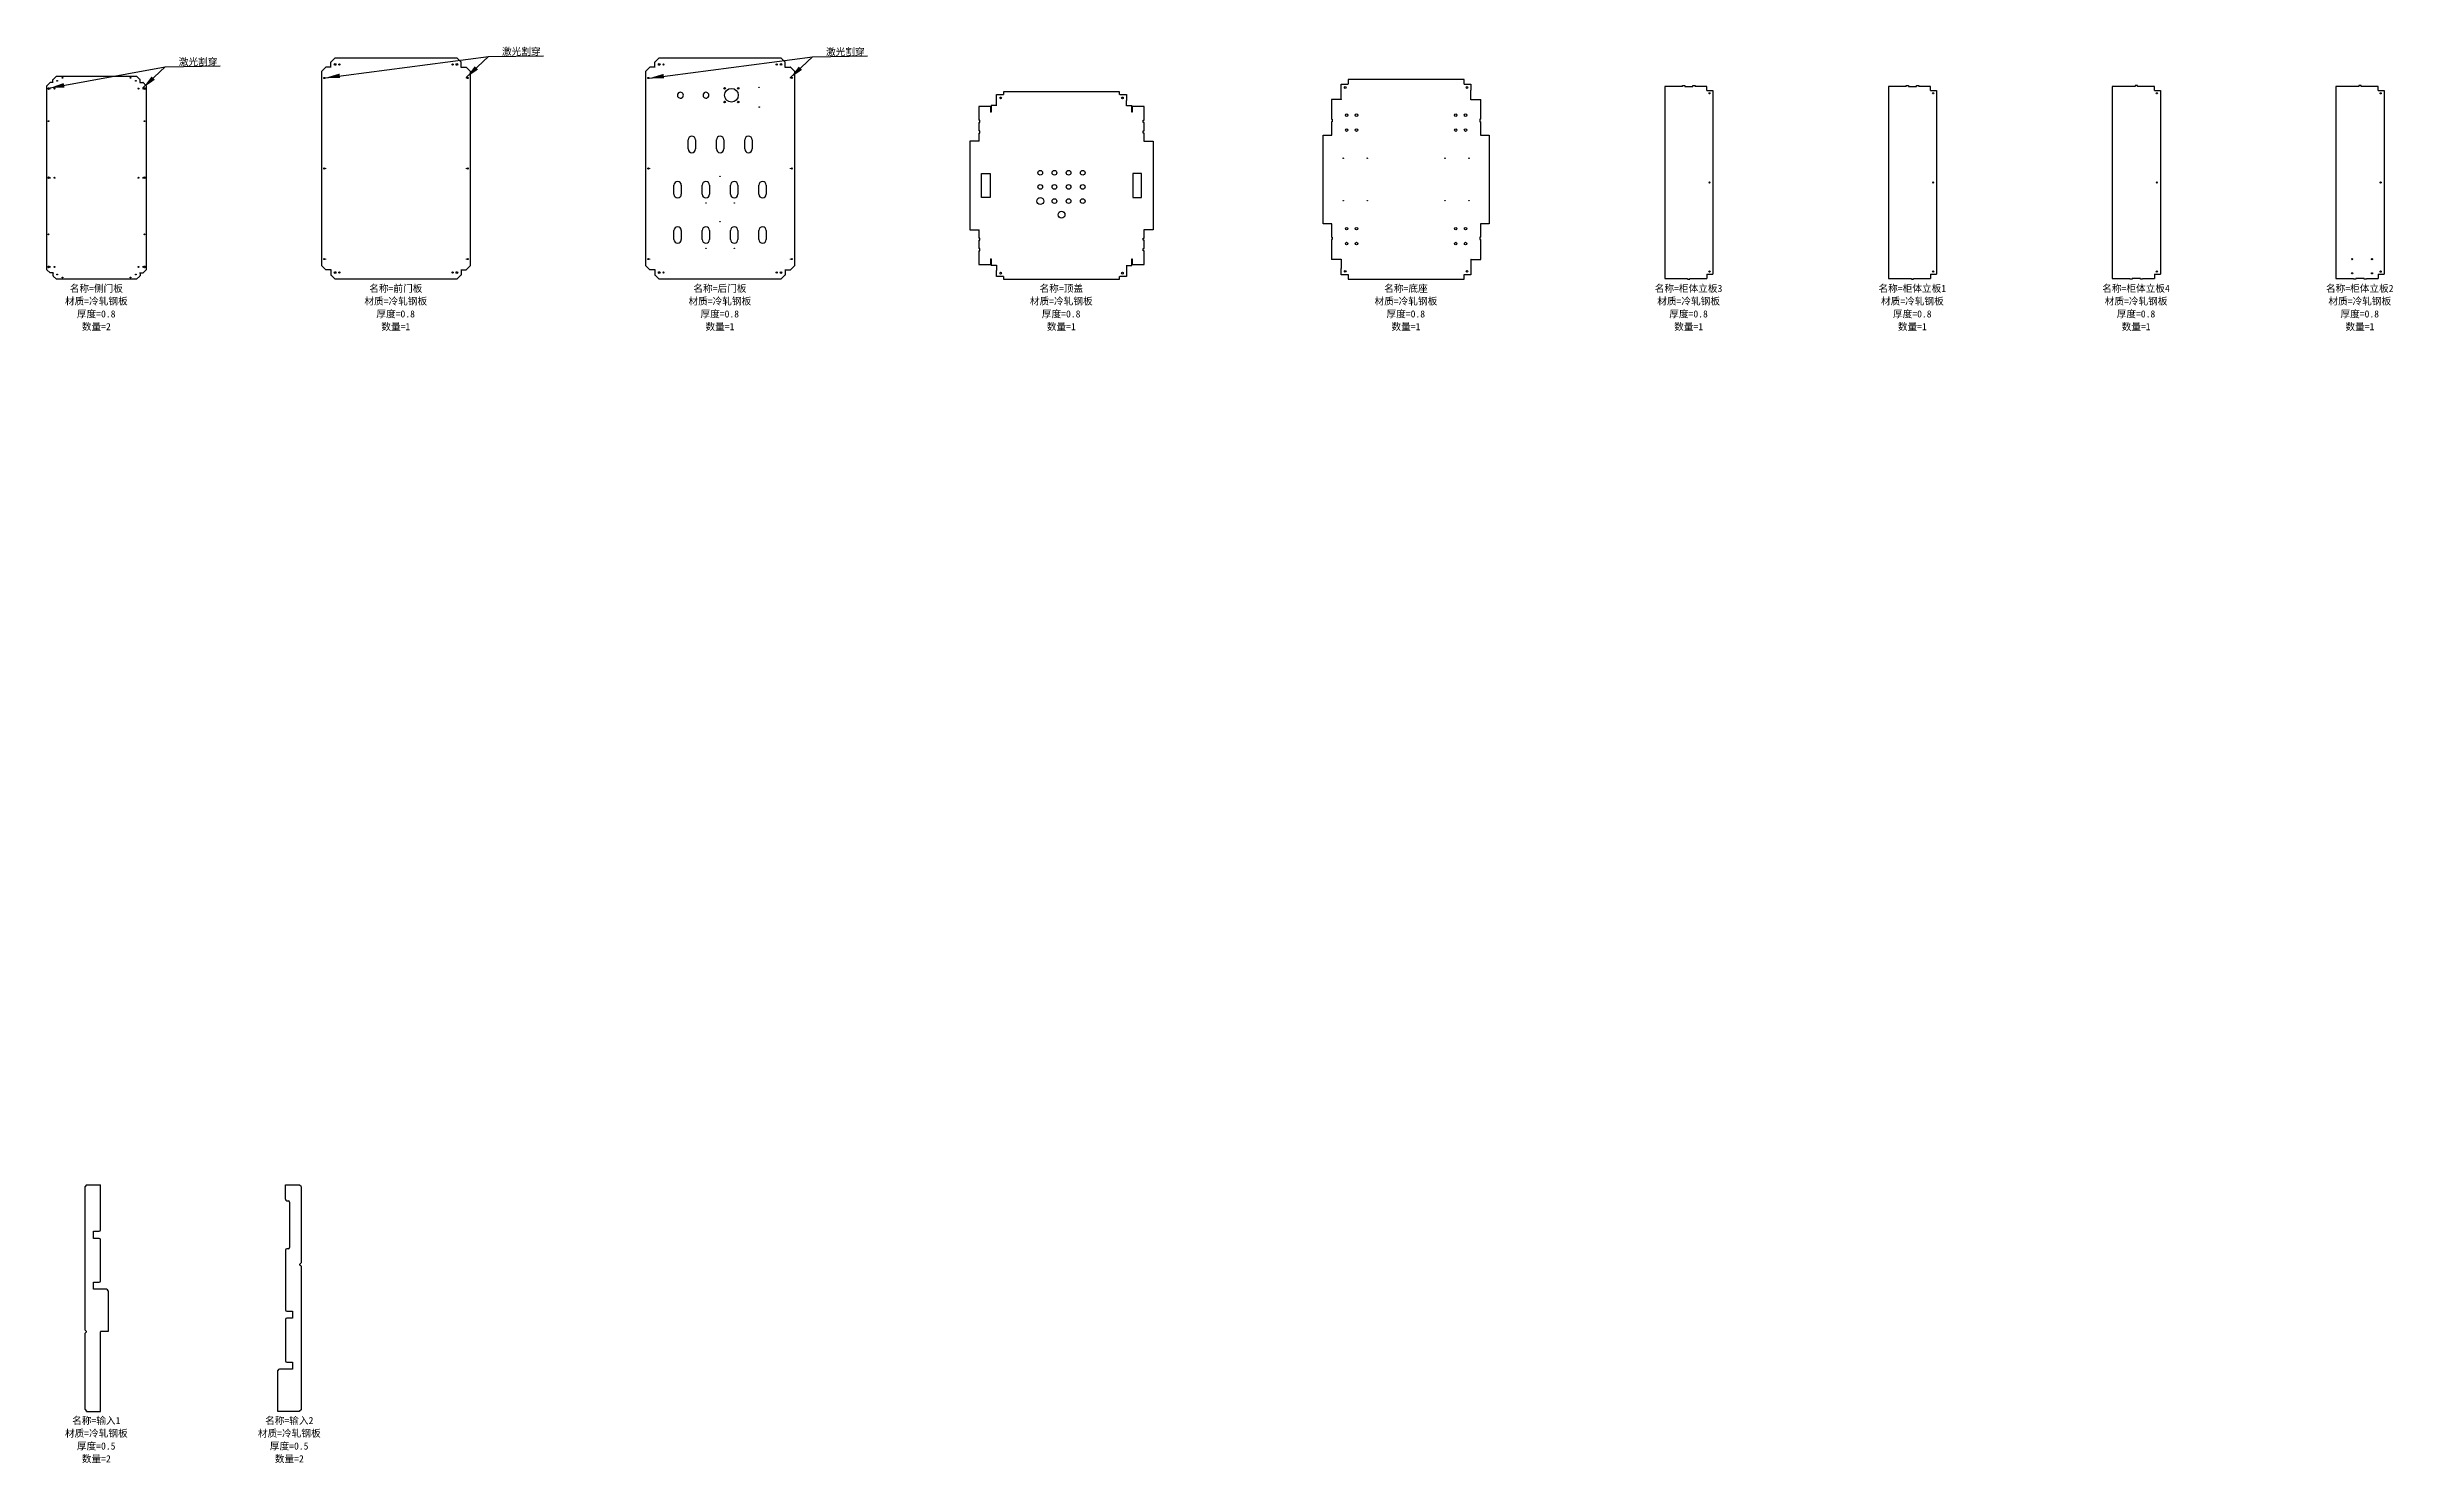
# Model space of a CAD drawing. Header units: millimetres. Extents: x -250 to 8109, y -26183 to 821.
# Drawn here: x -175 to 8109, y -4183 to 821 of the extents above; entities that cross this region are included whole.
import ezdxf

# ---------------------------------------------------------------- set-up
doc = ezdxf.new("R2010")
doc.units = ezdxf.units.MM
doc.layers.add('防拉孔线', color=30, linetype='Continuous')
doc.layers.add('零件信息', color=131, linetype='Continuous')
doc.styles.add('SLDTEXTSTYLE0', font='Gothic.ttf')
doc.styles.add('SLDTEXTSTYLE1', font='', dxfattribs={"bigfont": 'bigfont'})
doc.styles.get("Standard").update_dxf_attribs({"font": ''})
doc.styles.get('SLDTEXTSTYLE1').set_extended_font_data('宋体')
doc.styles.get('Standard').set_extended_font_data('宋体')
doc.dimstyles.new('ISO-25', dxfattribs={"dimtxt": 2.5, "dimasz": 2.5, "dimexe": 1.25, "dimexo": 0.625, "dimtad": 1, "dimtxsty": 'SLDTEXTSTYLE0', "dimcen": 2.5, "dimadec": 0, "dimazin": 0, "dimtfac": 1, "dimtmove": 0, "dimatfit": 3, "dimfxl": 1, "dimarcsym": 0})

msp = doc.modelspace()

# ---------------------------------------------------------------- linework, layer by layer
at = {"color": 7, "linetype": 'Continuous', "lineweight": 25}
for p, q in [((809.3, 749.1), (795.2, 735)), ((809.3, 748.9), (809.3, 749.1)), ((809.7, 749.1), (809.3, 748.9)), ((827.9, 749.1), (809.7, 749.1)), ((827.4, 749.7), (827.4, 767.9)), ((827.4, 767.9), (828.4, 767.9)), ((828.4, 749.7), (827.4, 749.7)), ((828.3, 749.3), (827.9, 749.1)), ((828.4, 749.7), (828.3, 749.3)), ((828.7, 768.3), (828.4, 767.9)), ((828.5, 768.3), (842.6, 782.4)), ((828.7, 768.3), (828.5, 768.3)), ((842.6, 782.4), (1272.2, 782.4)), ((1286.3, 768.3), (1272.2, 782.4)), ((1286.2, 768.3), (1286.3, 768.3)), ((1286.4, 767.9), (1286.2, 768.3)), ((1287.4, 767.9), (1286.4, 767.9)), ((1286.4, 749.7), (1287.4, 749.7)), ((1286.5, 749.3), (1286.4, 749.7)), ((1286.9, 749.1), (1286.5, 749.3)), ((1286.9, 749.1), (1305.1, 749.1)), ((1287.4, 749.7), (1287.4, 767.9)), ((1305.5, 748.9), (1305.1, 749.1)), ((1305.5, 748.9), (1305.5, 749.1)), ((1305.5, 749.1), (1319.6, 735)), ((1953.7, 748.9), (1939.6, 734.8)), ((1954.1, 748.9), (1953.7, 748.9)), ((1972.3, 748.9), (1954.1, 748.9)), ((1971.8, 749.7), (1971.8, 767.9)), ((1971.8, 767.9), (1972.8, 767.9)), ((1972.8, 749.7), (1971.8, 749.7)), ((1972.7, 749.3), (1972.3, 748.9)), ((1972.8, 749.7), (1972.7, 749.3)), ((1973.1, 768.3), (1972.8, 767.9)), ((1987.2, 782.4), (1973.1, 768.3)), ((1987.2, 782.4), (2416.5, 782.4)), ((2430.6, 768.3), (2416.5, 782.4)), ((2430.8, 767.9), (2430.6, 768.3)), ((2431.8, 767.9), (2430.8, 767.9)), ((2430.8, 749.7), (2431.8, 749.7)), ((2430.9, 749.3), (2430.8, 749.7)), ((2431.3, 748.9), (2430.9, 749.3)), ((2431.3, 748.9), (2449.5, 748.9)), ((2431.8, 749.7), (2431.8, 767.9)), ((2449.9, 748.9), (2449.5, 748.9)), ((2464, 734.8), (2449.9, 748.9)), ((-164.1, 694.9), (-175.2, 683.8)), ((-175.2, 33.6), (-175.2, 683.8)), ((-163.7, 694.9), (-164.1, 694.9)), ((-153.5, 694.9), (-163.7, 694.9)), ((-154, 695.7), (-154, 705.9)), ((-154, 705.9), (-153, 705.9)), ((-153, 695.7), (-154, 695.7)), ((-153.1, 695.3), (-153.5, 694.9)), ((-153, 695.7), (-153.1, 695.3)), ((-152.7, 706.3), (-153, 705.9)), ((-141.6, 717.4), (-152.7, 706.3)), ((-141.6, 717.4), (141.6, 717.4)), ((152.7, 706.3), (141.6, 717.4)), ((153, 705.9), (152.7, 706.3)), ((154, 705.9), (153, 705.9)), ((153, 695.7), (154, 695.7)), ((153.1, 695.3), (153, 695.7)), ((153.5, 694.9), (153.1, 695.3)), ((153.5, 694.9), (163.7, 694.9)), ((154, 695.7), (154, 705.9)), ((164.1, 694.9), (163.7, 694.9)), ((175.2, 683.8), (164.1, 694.9)), ((175.2, 683.8), (175.2, 33.6)), ((795.2, 47.4), (795.2, 735)), ((1319.6, 735), (1319.6, 47.4)), ((1939.6, 47.6), (1939.6, 734.8)), ((2464, 734.8), (2464, 47.6)), ((4395.1, 667.9), (4395.1, 689.4)), ((4395.1, 689.4), (4418.8, 689.4)), ((4395.1, 634.7), (4395.1, 667.9)), ((4395.1, 667.9), (4395.1, 667.9)), ((4418.8, 688.9), (4418.8, 689.4)), ((4419.2, 688.9), (4418.8, 688.9)), ((4419.2, 705.4), (4419.2, 688.9)), ((4829.2, 705.4), (4419.2, 705.4)), ((4829.2, 688.9), (4829.2, 705.4)), ((4829.6, 688.9), (4829.2, 688.9)), ((4829.6, 689.4), (4829.6, 688.9)), ((4829.6, 689.4), (4853.3, 689.4)), ((4853.3, 689.4), (4853.3, 667.9)), ((4853.3, 667.9), (4853.3, 667.9)), ((4853.3, 634.7), (4853.3, 667.9)), ((5537.6, 681), (5537.6, 3)), ((5599.8, 681), (5537.6, 681)), ((5599.8, 681), (5599.8, 684)), ((5599.8, 684), (5607.8, 684)), ((5607.8, 684), (5607.8, 681)), ((5607.8, 681), (5636.9, 681)), ((5636.9, 681), (5636.9, 684)), ((5636.9, 684), (5644.9, 684)), ((5644.9, 684), (5644.9, 681)), ((5686.4, 681), (5644.9, 681)), ((5686.4, 666.5), (5686.4, 681)), ((5686.4, 666.5), (5707.6, 666.5)), ((5707.6, 666.5), (5707.6, 17.5)), ((6327.6, 681), (6327.6, 3)), ((6389.8, 681), (6327.6, 681)), ((6389.8, 681), (6389.8, 684)), ((6389.8, 684), (6397.8, 684)), ((6397.8, 684), (6397.8, 681)), ((6397.8, 681), (6426.9, 681)), ((6426.9, 681), (6426.9, 684)), ((6426.9, 684), (6434.9, 684)), ((6434.9, 684), (6434.9, 681)), ((6476.4, 681), (6434.9, 681)), ((6476.4, 666.5), (6476.4, 681)), ((6476.4, 666.5), (6497.6, 666.5)), ((6497.6, 666.5), (6497.6, 17.5)), ((7117.6, 681), (7117.6, 3)), ((7198.3, 681), (7117.6, 681)), ((7198.3, 684), (7198.3, 681)), ((7206.3, 684), (7198.3, 684)), ((7206.3, 681), (7206.3, 684)), ((7266.4, 681), (7206.3, 681)), ((7266.4, 666.5), (7266.4, 681)), ((7266.4, 666.5), (7287.6, 666.5)), ((7287.6, 666.5), (7287.6, 17.5)), ((7907.6, 681), (7907.6, 3)), ((7988.3, 681), (7907.6, 681)), ((7988.3, 684), (7988.3, 681)), ((7996.3, 684), (7988.3, 684)), ((7996.3, 681), (7996.3, 684)), ((8056.4, 681), (7996.3, 681)), ((8056.4, 666.5), (8056.4, 681)), ((8056.4, 666.5), (8077.6, 666.5)), ((8077.6, 666.5), (8077.6, 17.5)), ((2052.8, 644.8), (2052.8, 655.6)), ((2142.8, 644.8), (2142.8, 655.6)), ((3115.8, 610.2), (3115.8, 561.7)), ((3158.3, 610.2), (3115.8, 610.2)), ((3158.3, 590.3), (3158.3, 610.2)), ((3158.3, 590.3), (3158.7, 590.3)), ((3158.7, 590.3), (3158.7, 591.6)), ((3158.7, 591.6), (3158.8, 591.6)), ((3158.8, 613.6), (3158.8, 591.6)), ((3177.9, 613.6), (3158.8, 613.6)), ((3177.9, 612.6), (3177.9, 613.6)), ((3177.9, 612.6), (3178.3, 612.7)), ((3178.3, 613.1), (3178.3, 631.3)), ((3178.3, 631.3), (3178.4, 631.3)), ((3178.3, 612.7), (3178.4, 613.1)), ((3178.4, 613.1), (3178.3, 613.1)), ((3178.4, 631.3), (3178.4, 652.8)), ((3178.4, 652.8), (3202, 652.8)), ((3202, 652.3), (3202, 652.8)), ((3202.4, 652.3), (3202, 652.3)), ((3202.4, 662.2), (3202.4, 652.3)), ((3612.4, 662.2), (3202.4, 662.2)), ((3612.4, 652.3), (3612.4, 662.2)), ((3612.8, 652.3), (3612.4, 652.3)), ((3612.8, 652.8), (3612.8, 652.3)), ((3612.8, 652.8), (3636.4, 652.8)), ((3636.4, 652.8), (3636.4, 631.3)), ((3636.5, 631.3), (3636.4, 631.3)), ((3636.4, 613.1), (3636.5, 613.1)), ((3636.4, 613.1), (3636.5, 612.7)), ((3636.5, 613.1), (3636.5, 631.3)), ((3636.5, 612.7), (3636.9, 612.6)), ((3636.9, 612.6), (3636.9, 613.6)), ((3636.9, 613.6), (3656, 613.6)), ((3656, 591.6), (3656, 613.6)), ((3656.1, 591.6), (3656, 591.6)), ((3656.1, 590.3), (3656.1, 591.6)), ((3656.5, 590.3), (3656.1, 590.3)), ((3656.5, 610.2), (3656.5, 590.3)), ((3699, 610.2), (3656.5, 610.2)), ((3699, 561.7), (3699, 610.2)), ((4360.6, 635.2), (4360.6, 565)), ((4394.7, 635.2), (4360.6, 635.2)), ((4394.7, 634.3), (4394.7, 635.2)), ((4395.1, 634.3), (4394.7, 634.3)), ((4395.1, 634.7), (4395.1, 634.3)), ((4395.1, 634.7), (4395.1, 634.7)), ((4853.3, 634.7), (4853.3, 634.7)), ((4853.3, 634.3), (4853.3, 634.7)), ((4853.7, 634.3), (4853.3, 634.3)), ((4853.7, 634.3), (4853.7, 635.2)), ((4853.7, 635.2), (4887.8, 635.2)), ((4887.8, 565), (4887.8, 635.2)), ((3118.8, 561.7), (3115.8, 561.7)), ((3115.8, 553.5), (3115.8, 524.7)), ((3115.8, 553.5), (3118.8, 553.5)), ((3118.8, 524.7), (3115.8, 524.7)), ((3115.8, 516.5), (3115.8, 488)), ((3115.8, 516.5), (3118.8, 516.5)), ((3118.8, 553.5), (3118.8, 561.7)), ((3118.8, 516.5), (3118.8, 524.7)), ((3696, 561.7), (3699, 561.7)), ((3696, 553.5), (3696, 561.7)), ((3699, 553.5), (3696, 553.5)), ((3696, 524.7), (3699, 524.7)), ((3696, 516.5), (3696, 524.7)), ((3699, 516.5), (3696, 516.5)), ((3699, 524.7), (3699, 553.5)), ((3699, 488), (3699, 516.5)), ((4330.8, 196.2), (4330.8, 509.2)), ((4330.8, 509.2), (4361.9, 509.2)), ((4360.6, 565), (4363.6, 565)), ((4360.6, 556.5), (4360.6, 509.6)), ((4363.6, 556.5), (4360.6, 556.5)), ((4361.9, 509.6), (4360.6, 509.6)), ((4361.9, 509.2), (4361.9, 509.6)), ((4363.6, 565), (4363.6, 556.5)), ((4887.8, 565), (4884.8, 565)), ((4884.8, 565), (4884.8, 556.5)), ((4884.8, 556.5), (4887.8, 556.5)), ((4887.8, 509.6), (4886.5, 509.6)), ((4886.5, 509.6), (4886.5, 509.2)), ((4886.5, 509.2), (4917.6, 509.2)), ((4887.8, 509.6), (4887.8, 556.5)), ((4917.6, 509.2), (4917.6, 196.2)), ((2088.8, 460.2), (2088.8, 492.2)), ((2114.8, 492.2), (2114.8, 460.2)), ((2188.8, 460.2), (2188.8, 492.2)), ((2214.8, 492.2), (2214.8, 460.2)), ((2288.8, 460.2), (2288.8, 492.2)), ((2314.8, 492.2), (2314.8, 460.2)), ((3084, 487.6), (3084, 174.6)), ((3117.1, 487.6), (3084, 487.6)), ((3117.1, 488), (3115.8, 488)), ((3117.1, 487.6), (3117.1, 488)), ((3697.7, 488), (3699, 488)), ((3697.7, 487.6), (3697.7, 488)), ((3697.7, 487.6), (3730.8, 487.6)), ((3730.8, 487.6), (3730.8, 174.6)), ((2038.8, 300.2), (2038.8, 332.2)), ((2064.8, 332.2), (2064.8, 300.2)), ((2138.8, 300.2), (2138.8, 332.2)), ((2164.8, 332.2), (2164.8, 300.2)), ((2238.8, 300.2), (2238.8, 332.2)), ((2264.8, 332.2), (2264.8, 300.2)), ((2338.8, 300.2), (2338.8, 332.2)), ((2364.8, 332.2), (2364.8, 300.2)), ((3125, 289.1), (3125, 373.1)), ((3125, 373.1), (3156, 373.1)), ((3156, 373.1), (3156, 289.1)), ((3689.8, 373.1), (3658.8, 373.1)), ((3658.8, 373.1), (3658.8, 289.1)), ((3689.8, 289.1), (3689.8, 373.1)), ((3156, 289.1), (3125, 289.1)), ((3658.8, 289.1), (3689.8, 289.1)), ((2038.8, 140.2), (2038.8, 172.2)), ((2064.8, 172.2), (2064.8, 140.2)), ((2138.8, 140.2), (2138.8, 172.2)), ((2164.8, 172.2), (2164.8, 140.2)), ((2238.8, 140.2), (2238.8, 172.2)), ((2264.8, 172.2), (2264.8, 140.2)), ((2338.8, 140.2), (2338.8, 172.2)), ((2364.8, 172.2), (2364.8, 140.2)), ((3084, 174.6), (3117.1, 174.6)), ((3115.8, 174.2), (3115.8, 145.7)), ((3115.8, 174.2), (3117.1, 174.2)), ((3117.1, 174.2), (3117.1, 174.6)), ((3730.8, 174.6), (3697.7, 174.6)), ((3697.7, 174.2), (3697.7, 174.6)), ((3699, 174.2), (3697.7, 174.2)), ((3699, 145.7), (3699, 174.2)), ((4361.9, 196.2), (4330.8, 196.2)), ((4360.6, 195.8), (4360.6, 149)), ((4360.6, 195.8), (4361.9, 195.8)), ((4361.9, 195.8), (4361.9, 196.2)), ((4917.6, 196.2), (4886.5, 196.2)), ((4886.5, 196.2), (4886.5, 195.8)), ((4886.5, 195.8), (4887.8, 195.8)), ((4887.8, 149), (4887.8, 195.8)), ((3118.8, 145.7), (3115.8, 145.7)), ((3115.8, 137.5), (3115.8, 108.7)), ((3115.8, 137.5), (3118.8, 137.5)), ((3118.8, 108.7), (3115.8, 108.7)), ((3115.8, 100.5), (3115.8, 52)), ((3115.8, 100.5), (3118.8, 100.5)), ((3118.8, 137.5), (3118.8, 145.7)), ((3118.8, 100.5), (3118.8, 108.7)), ((3696, 145.7), (3699, 145.7)), ((3696, 137.5), (3696, 145.7)), ((3699, 137.5), (3696, 137.5)), ((3696, 108.7), (3699, 108.7)), ((3696, 100.5), (3696, 108.7)), ((3699, 100.5), (3696, 100.5)), ((3699, 108.7), (3699, 137.5)), ((3699, 52), (3699, 100.5)), ((4360.6, 149), (4363.6, 149)), ((4360.6, 140.5), (4360.6, 70.2)), ((4363.6, 140.5), (4360.6, 140.5)), ((4363.6, 149), (4363.6, 140.5)), ((4887.8, 149), (4884.8, 149)), ((4884.8, 149), (4884.8, 140.5)), ((4884.8, 140.5), (4887.8, 140.5)), ((4887.8, 70.2), (4887.8, 140.5)), ((-175.2, 33.6), (-164.1, 22.5)), ((-164.1, 22.5), (-163.7, 22.5)), ((-153.5, 22.5), (-163.7, 22.5)), ((-154, 21.7), (-154, 11.5)), ((-153, 21.7), (-154, 21.7)), ((-154, 11.5), (-153, 11.5)), ((-153.5, 22.5), (-153.1, 22.1)), ((-153.1, 22.1), (-153, 21.7)), ((-153, 11.5), (-152.7, 11.1)), ((-152.7, 11.1), (-141.6, 0)), ((141.6, 0), (-141.6, 0)), ((141.6, 0), (152.7, 11.1)), ((152.7, 11.1), (153, 11.5)), ((153, 21.7), (153.1, 22.1)), ((153, 21.7), (154, 21.7)), ((154, 11.5), (153, 11.5)), ((153.1, 22.1), (153.5, 22.5)), ((153.5, 22.5), (163.7, 22.5)), ((154, 21.7), (154, 11.5)), ((163.7, 22.5), (164.1, 22.5)), ((164.1, 22.5), (175.2, 33.6)), ((809.3, 33.3), (795.2, 47.4)), ((809.3, 33.5), (809.7, 33.3)), ((809.3, 33.5), (809.3, 33.3)), ((827.9, 33.3), (809.7, 33.3)), ((827.4, 32.7), (827.4, 14.5)), ((828.4, 32.7), (827.4, 32.7)), ((827.4, 14.5), (828.4, 14.5)), ((827.9, 33.3), (828.3, 33.1)), ((828.3, 33.1), (828.4, 32.7)), ((828.4, 14.5), (828.7, 14.1)), ((828.5, 14.1), (842.6, 0)), ((828.7, 14.1), (828.5, 14.1)), ((1272.2, 0), (842.6, 0)), ((1286.3, 14.1), (1272.2, 0)), ((1286.2, 14.1), (1286.4, 14.5)), ((1286.2, 14.1), (1286.3, 14.1)), ((1286.4, 32.7), (1286.5, 33.1)), ((1286.4, 32.7), (1287.4, 32.7)), ((1287.4, 14.5), (1286.4, 14.5)), ((1286.5, 33.1), (1286.9, 33.3)), ((1286.9, 33.3), (1305.1, 33.3)), ((1287.4, 32.7), (1287.4, 14.5)), ((1305.1, 33.3), (1305.5, 33.5)), ((1305.5, 33.3), (1319.6, 47.4)), ((1305.5, 33.5), (1305.5, 33.3)), ((1939.6, 47.6), (1953.7, 33.5)), ((1953.7, 33.5), (1954.1, 33.5)), ((1972.3, 33.5), (1954.1, 33.5)), ((1971.8, 32.7), (1971.8, 14.5)), ((1972.8, 32.7), (1971.8, 32.7)), ((1971.8, 14.5), (1972.8, 14.5)), ((1972.3, 33.5), (1972.7, 33.1)), ((1972.7, 33.1), (1972.8, 32.7)), ((1972.8, 14.5), (1973.1, 14.1)), ((1973.1, 14.1), (1987.2, 0)), ((2416.5, 0), (1987.2, 0)), ((2416.5, 0), (2430.6, 14.1)), ((2430.6, 14.1), (2430.8, 14.5)), ((2430.8, 32.7), (2430.9, 33.1)), ((2430.8, 32.7), (2431.8, 32.7)), ((2431.8, 14.5), (2430.8, 14.5)), ((2430.9, 33.1), (2431.3, 33.5)), ((2431.3, 33.5), (2449.5, 33.5)), ((2431.8, 32.7), (2431.8, 14.5)), ((2449.5, 33.5), (2449.9, 33.5)), ((2449.9, 33.5), (2464, 47.6)), ((3115.8, 52), (3158.3, 52)), ((3158.7, 71.9), (3158.3, 71.9)), ((3158.3, 52), (3158.3, 71.9)), ((3158.7, 70.6), (3158.7, 71.9)), ((3158.7, 70.6), (3158.8, 70.6)), ((3158.8, 70.6), (3158.8, 48.6)), ((3177.9, 48.6), (3158.8, 48.6)), ((3178.3, 49.5), (3177.9, 49.6)), ((3177.9, 49.6), (3177.9, 48.6)), ((3178.4, 49.1), (3178.3, 49.5)), ((3178.3, 49.1), (3178.3, 30.9)), ((3178.4, 49.1), (3178.3, 49.1)), ((3178.3, 30.9), (3178.4, 30.9)), ((3178.4, 9.4), (3178.4, 30.9)), ((3202, 9.4), (3178.4, 9.4)), ((3202, 9.9), (3202.4, 9.9)), ((3202, 9.4), (3202, 9.9)), ((3202.4, 9.9), (3202.4, 0)), ((3202.4, 0), (3612.4, 0)), ((3612.4, 9.9), (3612.8, 9.9)), ((3612.4, 0), (3612.4, 9.9)), ((3612.8, 9.9), (3612.8, 9.4)), ((3636.4, 9.4), (3612.8, 9.4)), ((3636.5, 49.5), (3636.4, 49.1)), ((3636.4, 49.1), (3636.5, 49.1)), ((3636.5, 30.9), (3636.4, 30.9)), ((3636.4, 30.9), (3636.4, 9.4)), ((3636.9, 49.6), (3636.5, 49.5)), ((3636.5, 49.1), (3636.5, 30.9)), ((3636.9, 49.6), (3636.9, 48.6)), ((3636.9, 48.6), (3656, 48.6)), ((3656.1, 70.6), (3656, 70.6)), ((3656, 48.6), (3656, 70.6)), ((3656.1, 71.9), (3656.5, 71.9)), ((3656.1, 70.6), (3656.1, 71.9)), ((3656.5, 71.9), (3656.5, 52)), ((3656.5, 52), (3699, 52)), ((4394.7, 70.2), (4360.6, 70.2)), ((4394.7, 71.1), (4394.7, 70.2)), ((4394.7, 71.1), (4395.1, 71.1)), ((4395.1, 71.1), (4395.1, 70.7)), ((4395.1, 70.7), (4395.1, 37.5)), ((4395.1, 70.7), (4395.1, 70.7)), ((4395.1, 16), (4395.1, 37.5)), ((4395.1, 37.5), (4395.1, 37.5)), ((4418.8, 16), (4395.1, 16)), ((4418.8, 16.5), (4419.2, 16.5)), ((4418.8, 16), (4418.8, 16.5)), ((4419.2, 16.5), (4419.2, 0)), ((4419.2, 0), (4829.2, 0)), ((4829.2, 16.5), (4829.6, 16.5)), ((4829.2, 0), (4829.2, 16.5)), ((4829.6, 16.5), (4829.6, 16)), ((4853.3, 16), (4829.6, 16)), ((4853.3, 71.1), (4853.7, 71.1)), ((4853.3, 70.7), (4853.3, 71.1)), ((4853.3, 70.7), (4853.3, 70.7)), ((4853.3, 70.7), (4853.3, 37.5)), ((4853.3, 37.5), (4853.3, 37.5)), ((4853.3, 37.5), (4853.3, 16)), ((4853.7, 71.1), (4853.7, 70.2)), ((4853.7, 70.2), (4887.8, 70.2)), ((5537.6, 3), (5618.3, 3)), ((5618.3, 3), (5618.3, 0)), ((5618.3, 0), (5626.3, 0)), ((5626.3, 3), (5686.4, 3)), ((5626.3, 0), (5626.3, 3)), ((5686.4, 17.5), (5707.6, 17.5)), ((5686.4, 17.5), (5686.4, 3)), ((6327.6, 3), (6408.3, 3)), ((6408.3, 3), (6408.3, 0)), ((6408.3, 0), (6416.3, 0)), ((6416.3, 3), (6476.4, 3)), ((6416.3, 0), (6416.3, 3)), ((6476.4, 17.5), (6497.6, 17.5)), ((6476.4, 17.5), (6476.4, 3)), ((7117.6, 3), (7179.8, 3)), ((7179.8, 0), (7179.8, 3)), ((7187.8, 0), (7179.8, 0)), ((7216.9, 3), (7187.8, 3)), ((7187.8, 3), (7187.8, 0)), ((7216.9, 0), (7216.9, 3)), ((7224.9, 0), (7216.9, 0)), ((7224.9, 3), (7266.4, 3)), ((7224.9, 3), (7224.9, 0)), ((7266.4, 17.5), (7287.6, 17.5)), ((7266.4, 17.5), (7266.4, 3)), ((7907.6, 3), (7969.8, 3)), ((7969.8, 0), (7969.8, 3)), ((7977.8, 0), (7969.8, 0)), ((8006.9, 3), (7977.8, 3)), ((7977.8, 3), (7977.8, 0)), ((8006.9, 0), (8006.9, 3)), ((8014.9, 0), (8006.9, 0)), ((8014.9, 3), (8056.4, 3)), ((8014.9, 3), (8014.9, 0)), ((8056.4, 17.5), (8077.6, 17.5)), ((8056.4, 17.5), (8056.4, 3)), ((-35.3, -3199.6), (-40.7, -3205)), ((-40.7, -3712.6), (-40.7, -3205)), ((-35.3, -3199.6), (-34.9, -3199.4)), ((-34.9, -3199.4), (-34.9, -3199.3)), ((-34.9, -3199.3), (14.5, -3199.3)), ((14.5, -3358.8), (14.5, -3199.3)), ((666.9, -3250.8), (666.9, -3199.8)), ((666.9, -3199.8), (716.3, -3199.8)), ((716.3, -3199.8), (716.3, -3200.4)), ((716.3, -3200.4), (716.7, -3200.6)), ((722.1, -3206), (716.7, -3200.6)), ((722.1, -3206), (722.1, -3475.6)), ((671.9, -3255.8), (676.9, -3255.8)), ((681.9, -3260.8), (681.9, -3420.8)), ((-10.5, -3363.8), (9.5, -3363.8)), ((-10.5, -3388.8), (-10.5, -3363.8)), ((9.5, -3388.8), (-10.5, -3388.8)), ((14.5, -3538.8), (14.5, -3393.8)), ((666.9, -3430.8), (666.9, -3641)), ((676.9, -3425.8), (671.9, -3425.8)), ((716.7, -3481), (722.1, -3475.6)), ((-10.5, -3543.8), (9.5, -3543.8)), ((-10.5, -3568.8), (-10.5, -3543.8)), ((716.7, -3481), (716.3, -3481.2)), ((716.3, -3481.2), (716.3, -3481.6)), ((716.3, -3481.6), (716.7, -3481.8)), ((722.1, -3487.2), (716.7, -3481.8)), ((722.1, -3487.2), (722.1, -3994.4)), ((35.7, -3568.8), (-10.5, -3568.8)), ((40.7, -3573.8), (40.7, -3718.2)), ((-40.7, -3712.6), (-35.3, -3718)), ((-35.3, -3718.8), (-40.7, -3724.2)), ((-40.7, -3993.8), (-40.7, -3724.2)), ((-34.9, -3718.2), (-35.3, -3718)), ((-35.3, -3718.8), (-34.9, -3718.6)), ((-34.9, -3718.6), (-34.9, -3718.2)), ((40.7, -3718.2), (13.9, -3718.2)), ((13.9, -3718.2), (13.9, -3718.6)), ((13.9, -3718.6), (14.5, -3718.6)), ((14.5, -4000), (14.5, -3718.6)), ((666.9, -3676), (666.9, -3821)), ((671.9, -3646), (691.9, -3646)), ((691.9, -3671), (671.9, -3671)), ((691.9, -3646), (691.9, -3671)), ((640.7, -4000), (640.7, -3856)), ((691.9, -3851), (645.7, -3851)), ((671.9, -3826), (691.9, -3826)), ((691.9, -3826), (691.9, -3851)), ((-40.7, -3993.8), (-35.3, -3999.2)), ((-34.9, -4000), (-35.3, -3999.2)), ((-34.9, -4000), (14.5, -4000)), ((716.1, -4000), (640.7, -4000)), ((716.3, -3999.9), (716.1, -3999.9)), ((716.1, -3999.9), (716.1, -4000)), ((716.7, -3999.8), (716.3, -3999.9)), ((722.1, -3994.4), (716.7, -3999.8))]:
    msp.add_line(p, q, dxfattribs=at)
for centre, radius in [((842.4, 758.8), 3), ((857.4, 758.8), 2), ((1257.4, 758.8), 2), ((1272.4, 758.8), 3), ((1986.8, 758.8), 3), ((2001.8, 758.8), 2), ((2401.8, 758.8), 2), ((2416.8, 758.8), 3), ((-169.2, 673.7), 3), ((-148, 673.7), 1.75), ((-139, 700.8), 1.5), ((-120, 711.4), 1.5), ((120, 711.4), 1.5), ((139, 700.8), 1.5), ((148, 673.7), 1.75), ((169.2, 673.7), 3), ((804.2, 711.2), 2), ((1310.6, 711.2), 2), ((1948.6, 711.2), 2), ((2217.8, 674.2), 2.7), ((2241.8, 650.2), 24.2), ((2265.8, 674.2), 2.7), ((2339.3, 678.1), 0.75), ((2455, 711.2), 2), ((4409.2, 677.4), 3), ((4839.2, 677.4), 3), ((2217.8, 626.2), 2.7), ((2265.8, 626.2), 2.7), ((2339.9, 608.1), 0.75), ((3192.4, 640.8), 3), ((3622.4, 640.8), 3), ((4414.2, 579.5), 4.5), ((4449.2, 579.5), 4.5), ((4799.2, 579.5), 4.5), ((4834.2, 579.5), 4.5), ((5695.3, 657), 2.12), ((6485.3, 657), 2.12), ((7275.3, 657), 2.12), ((8065.3, 657), 2.13), ((-169.2, 558.7), 1.5), ((169.2, 558.7), 1.5), ((4414.2, 527), 4.5), ((4449.2, 527), 4.5), ((4799.2, 527), 4.5), ((4834.2, 527), 4.5), ((4402, 427.7), 0.75), ((4487, 427.7), 0.75), ((4761.4, 427.7), 0.75), ((4846.4, 427.7), 0.75), ((-169.2, 358.7), 3), ((-148, 358.7), 1.75), ((148, 358.7), 1.75), ((169.2, 358.7), 3), ((804.2, 391.2), 2), ((1310.6, 391.2), 2), ((1948.6, 391.2), 2), ((2201.8, 363.2), 0.75), ((2455, 391.2), 2), ((3332.4, 376.1), 8.25), ((3332.4, 326.1), 8.25), ((3382.4, 376.1), 8.25), ((3382.4, 326.1), 8.25), ((3432.4, 376.1), 8.25), ((3432.4, 326.1), 8.25), ((3482.4, 376.1), 8.25), ((3482.4, 326.1), 8.25), ((5695.3, 342), 2.12), ((6485.3, 342), 2.12), ((7275.3, 342), 2.12), ((8065.3, 342), 2.13), ((2151.8, 269.2), 0.75), ((2251.8, 269.2), 0.75), ((3332.4, 276.1), 12.2), ((3382.4, 276.1), 8.25), ((3432.4, 276.1), 8.25), ((3482.4, 276.1), 8.25), ((4402, 277.7), 0.75), ((4487, 277.7), 0.75), ((4761.4, 277.7), 0.75), ((4846.4, 277.7), 0.75), ((2201.8, 203.2), 0.75), ((3407.4, 228.1), 12.1), ((4414.2, 178.5), 4.5), ((4449.2, 178.5), 4.5), ((4799.2, 178.5), 4.5), ((4834.2, 178.5), 4.5), ((-169.2, 158.7), 1.5), ((169.2, 158.7), 1.5), ((2151.8, 109.2), 0.75), ((2251.8, 109.2), 0.75), ((4414.2, 126), 4.5), ((4449.2, 126), 4.5), ((4799.2, 126), 4.5), ((4834.2, 126), 4.5), ((-169.2, 43.7), 3), ((-148, 43.7), 1.75), ((-139, 16.6), 1.5), ((-120, 6), 1.5), ((120, 6), 1.5), ((139, 16.6), 1.5), ((148, 43.7), 1.75), ((169.2, 43.7), 3), ((804.2, 71.2), 2), ((842.4, 23.6), 3), ((857.4, 23.6), 2), ((1257.4, 23.6), 2), ((1272.4, 23.6), 3), ((1310.6, 71.2), 2), ((1948.6, 71.2), 2), ((1986.8, 23.6), 3), ((2001.8, 23.6), 2), ((2401.8, 23.6), 2), ((2416.8, 23.6), 3), ((2455, 71.2), 2), ((3192.4, 21.4), 3), ((3622.4, 21.4), 3), ((4409.2, 28), 3), ((4839.2, 28), 3), ((5695.3, 27), 2.12), ((6485.3, 27), 2.12), ((7275.3, 27), 2.12), ((7964.8, 71), 2), ((7964.8, 21), 2), ((8034.8, 71), 2), ((8034.8, 21), 2), ((8065.3, 27), 2.13)]:
    msp.add_circle(centre, radius, dxfattribs=at)
for centre, radius, start, end in [((2061.8, 650.2), 10.5, 211.00272, 148.99728), ((2151.8, 650.2), 10.5, 211.00272, 148.99728), ((2101.8, 492.2), 13, 0, 180), ((2201.8, 492.2), 13, 0, 180), ((2301.8, 492.2), 13, 0, 180), ((2101.8, 460.2), 13, 180, 0), ((2201.8, 460.2), 13, 180, 0), ((2301.8, 460.2), 13, 180, 0), ((2051.8, 332.2), 13, 0, 180), ((2151.8, 332.2), 13, 0, 180), ((2251.8, 332.2), 13, 0, 180), ((2351.8, 332.2), 13, 0, 180), ((2051.8, 300.2), 13, 180, 0), ((2151.8, 300.2), 13, 180, 0), ((2251.8, 300.2), 13, 180, 0), ((2351.8, 300.2), 13, 180, 0), ((2051.8, 172.2), 13, 0, 180), ((2151.8, 172.2), 13, 0, 180), ((2251.8, 172.2), 13, 0, 180), ((2351.8, 172.2), 13, 0, 180), ((2051.8, 140.2), 13, 180, 0), ((2151.8, 140.2), 13, 180, 0), ((2251.8, 140.2), 13, 180, 0), ((2351.8, 140.2), 13, 180, 0), ((671.9, -3250.8), 5, 180, 270), ((676.9, -3260.8), 5, 0, 90), ((9.5, -3358.8), 5, 270, 0), ((9.5, -3393.8), 5, 0, 90), ((671.9, -3430.8), 5, 90, 180), ((676.9, -3420.8), 5, 270, 0), ((9.5, -3538.8), 5, 270, 0), ((35.7, -3573.8), 5, 0, 90), ((671.9, -3641), 5, 180, 270), ((671.9, -3676), 5, 90, 180), ((645.7, -3856), 5, 90, 180), ((671.9, -3821), 5, 180, 270)]:
    msp.add_arc(centre, radius, start, end, dxfattribs=at)
at = {"layer": '防拉孔线'}
for p, q in [((-163.9, 671.3), (-163.9, 676.1)), ((163.9, 676.1), (163.9, 671.3)), ((809.5, 710.3), (809.5, 712.1)), ((1305.3, 712.1), (1305.3, 710.3)), ((1953.9, 710.3), (1953.9, 712.1)), ((2449.7, 712.1), (2449.7, 710.3)), ((-163.9, 356.3), (-163.9, 361.1)), ((163.9, 361.1), (163.9, 356.3)), ((809.5, 390.3), (809.5, 392.1)), ((1305.3, 392.1), (1305.3, 390.3)), ((1953.9, 390.3), (1953.9, 392.1)), ((2449.7, 392.1), (2449.7, 390.3)), ((-163.9, 41.3), (-163.9, 46.1)), ((163.9, 46.1), (163.9, 41.3)), ((809.5, 70.3), (809.5, 72.1)), ((1305.3, 72.1), (1305.3, 70.3)), ((1953.9, 70.3), (1953.9, 72.1)), ((2449.7, 72.1), (2449.7, 70.3))]:
    msp.add_line(p, q, dxfattribs=at)

# ---------------------------------------------------------------- texts
at = {"char_height": 25, "attachment_point": 1}
for insert in [(290.4, 781), (1431.6, 817.1), (2575.8, 816)]:
    msp.add_mtext_dynamic_manual_height_columns('激光割穿', width=196.27, gutter_width=125, heights=[0], dxfattribs=dict(at, insert=insert))
at = {"layer": '零件信息', "char_height": 25, "attachment_point": 2, "style": 'SLDTEXTSTYLE1'}
for s, insert in [('材质=冷轧钢板', (-0.8, -65)), ('名称=侧门板', (-0.7, -20)), ('材质=冷轧钢板', (1056.6, -65)), ('名称=前门板', (1056.7, -20)), ('材质=冷轧钢板', (2201, -65)), ('名称=后门板', (2201.1, -20)), ('材质=冷轧钢板', (3406.6, -65)), ('名称=顶盖', (3406.8, -20)), ('材质=冷轧钢板', (4623.4, -65)), ('名称=底座', (4623.6, -20)), ('名称=柜体立板3', (5621.6, -20)), ('材质=冷轧钢板', (5621.8, -65)), ('名称=柜体立板1', (6411.6, -20)), ('材质=冷轧钢板', (6411.8, -65)), ('名称=柜体立板4', (7201.6, -20)), ('材质=冷轧钢板', (7201.8, -65)), ('名称=柜体立板2', (7991.6, -20)), ('材质=冷轧钢板', (7991.8, -65)), ('厚度=0.8', (-1.2, -110)), ('数量=2', (-0.7, -155)), ('厚度=0.8', (1056.2, -110)), ('数量=1', (1056.7, -155)), ('厚度=0.8', (2200.6, -110)), ('数量=1', (2201.1, -155)), ('厚度=0.8', (3406.2, -110)), ('数量=1', (3406.7, -155)), ('厚度=0.8', (4623.1, -110)), ('数量=1', (4623.5, -155)), ('厚度=0.8', (5621.5, -110)), ('数量=1', (5621.9, -155)), ('厚度=0.8', (6411.5, -110)), ('数量=1', (6411.9, -155)), ('厚度=0.8', (7201.5, -110)), ('数量=1', (7202, -155)), ('厚度=0.8', (7991.5, -110)), ('数量=1', (7992, -155)), ('名称=输入1', (-0.9, -4020)), ('名称=输入2', (680.5, -4020)), ('材质=冷轧钢板', (-0.8, -4065)), ('厚度=0.5', (-1.2, -4110)), ('材质=冷轧钢板', (680.6, -4065)), ('厚度=0.5', (680.2, -4110)), ('数量=2', (-0.7, -4155)), ('数量=2', (680.7, -4155))]:
    msp.add_mtext(s, dxfattribs=dict(at, insert=insert))

# ---------------------------------------------------------------- leaders
at = {"color": 1}
for points in [[(-163.9, 676.1), (242.4, 750.8)], [(163.9, 676.1), (242.4, 750.8), (436.9, 753.8)], [(809.5, 712.1), (1383.5, 786.9)], [(1305.1, 712.2), (1383.5, 786.9), (1578.1, 789.9)], [(1953.7, 711), (2527.7, 785.8)], [(2449.3, 711.2), (2527.7, 785.8), (2722.3, 788.9)]]:
    msp.add_leader(points, dimstyle='ISO-25', override={"dimtxt": 3.5, "dimasz": 50, "dimexe": 1, "dimexo": 1, "dimgap": 1.524, "dimtad": 0, "dimtih": 1, "dimtoh": 1, "dimzin": 0, "dimtxsty": 'Standard', "dimadec": 2, "dimtzin": 0}, dxfattribs=at)

doc.saveas('drawing.dxf')
